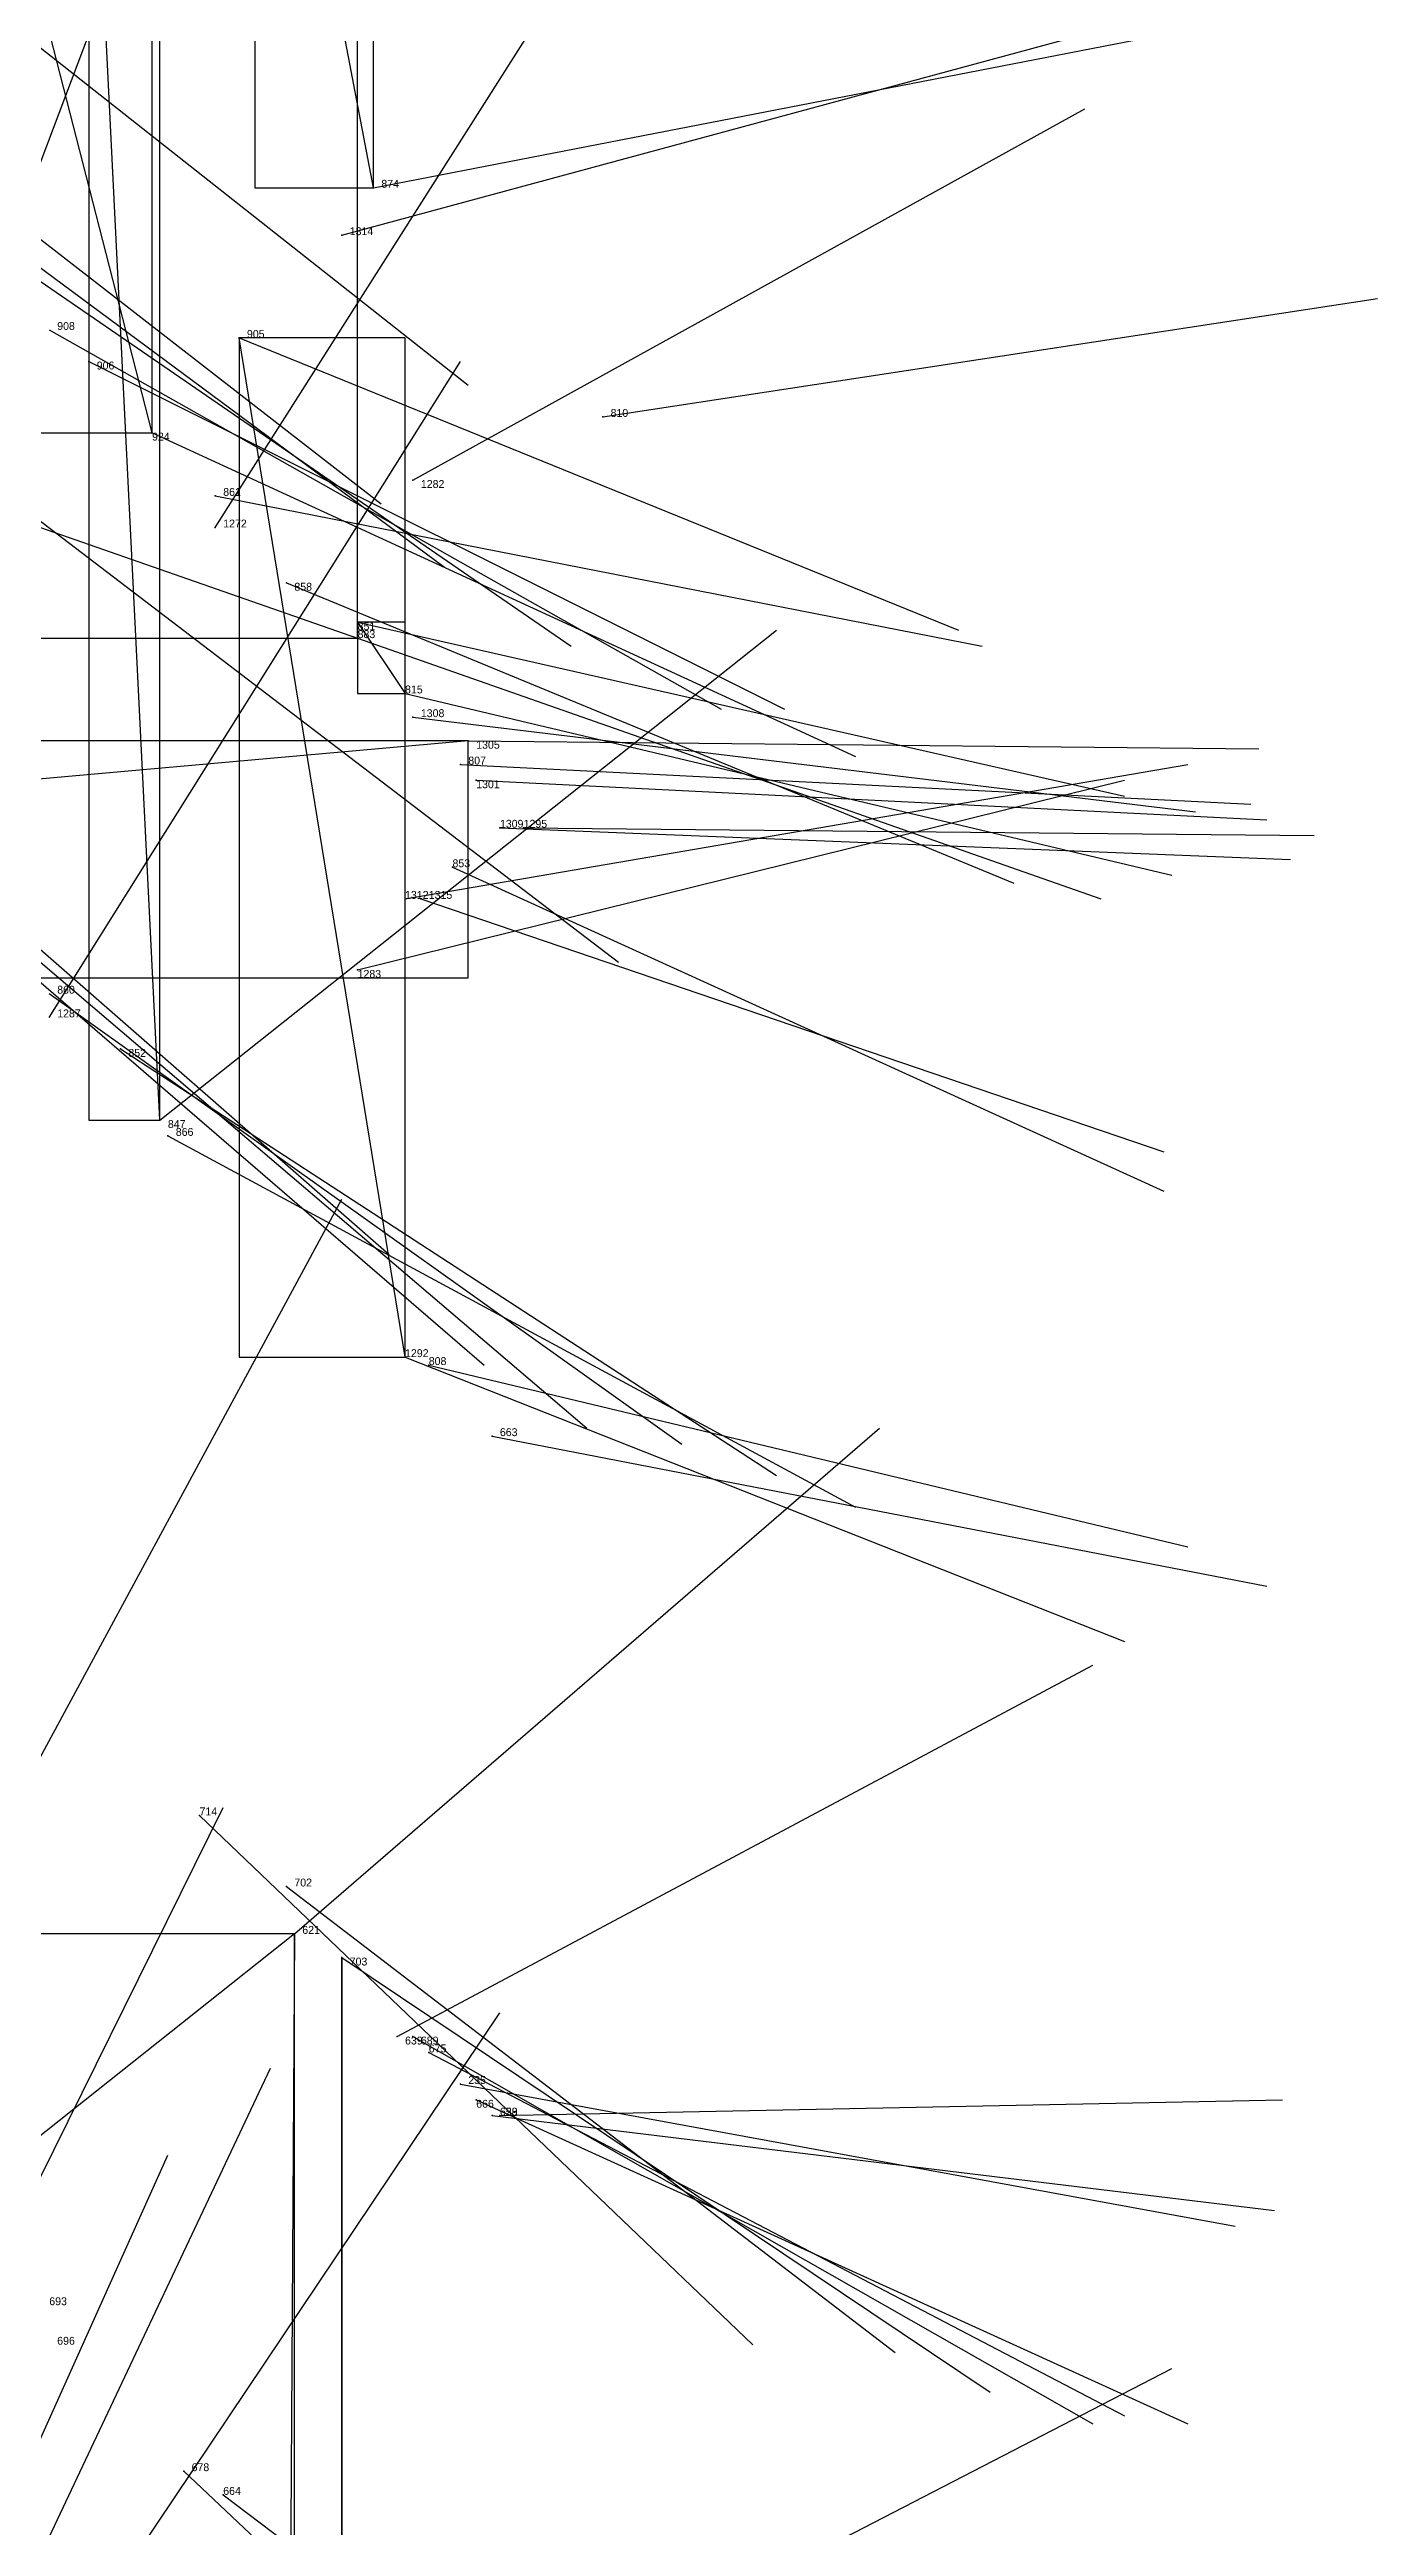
# Model space of a CAD drawing. Extents: x 59.1 to 70.8, y 600.3 to 605.1.
# Drawn here: x 68.406 to 68.574, y 601.381 to 601.6945 of the extents above; entities that cross this region are included whole.
import ezdxf

# ---------------------------------------------------------------- set-up
doc = ezdxf.new("R2010")
doc.units = 0
for name, color, linetype in [('Clients', 3, 'CONTINUOUS'), ('Facilities', 3, 'CONTINUOUS'), ('Facilities_lines', 3, 'CONTINUOUS'), ('Min_max_boxes', 1, 'CONTINUOUS'), ('Normals', 1, 'CONTINUOUS'), ('Source_points', 5, 'CONTINUOUS'), ('Text', 3, 'CONTINUOUS')]:
    doc.layers.add(name, color=color, linetype=linetype)

msp = doc.modelspace()

# ---------------------------------------------------------------- linework, layer by layer
at = {"layer": 'Clients', "color": 5}
for p in [(68.43, 601.658, 446.314), (68.445, 601.62, 446.097), (68.451, 601.613, 445.979), (68.443, 601.453, 445.602)]:
    msp.add_point(p, dxfattribs=at)
at = {"layer": 'Facilities', "color": 3}
for p in [(68.447, 601.677, 446.068), (68.443, 601.671, 445.913), (68.411, 601.655, 446.333), (68.419, 601.646, 446.274), (68.476, 601.648, 445.896), (68.452, 601.64, 445.595), (68.427, 601.638, 446.214), (68.427, 601.634, 445.443), (68.436, 601.627, 446.155), (68.445, 601.622, 446.04), (68.452, 601.61, 445.921), (68.459, 601.607, 445.862), (68.458, 601.604, 445.804), (68.46, 601.602, 445.747), (68.463, 601.596, 445.827), (68.466, 601.596, 445.746), (68.457, 601.591, 446.063), (68.451, 601.587, 445.594), (68.453, 601.587, 445.985), (68.445, 601.578, 445.518), (68.415, 601.568, 446.095), (68.42, 601.559, 445.373), (68.421, 601.557, 446.039), (68.451, 601.529, 445.745), (68.454, 601.528, 445.628), (68.462, 601.519, 445.452), (68.425, 601.471, 445.777), (68.436, 601.462, 445.721), (68.437, 601.456, 445.073), (68.45, 601.443, 445.135), (68.452, 601.443, 445.544), (68.454, 601.441, 445.486), (68.458, 601.437, 445.31), (68.46, 601.435, 445.428), (68.462, 601.433, 445.252), (68.463, 601.433, 445.193), (68.423, 601.388, 445.549), (68.428, 601.385, 445.49)]:
    msp.add_point(p, dxfattribs=at)
at = {"layer": 'Facilities_lines', "color": 3}
for p, q in [((68.419, 601.646, 446.274), (68.389, 601.763, 446.641)), ((68.447, 601.677, 446.068), (68.432, 601.756, 446.286)), ((68.42, 601.559, 445.373), (68.411, 601.74, 445.995)), ((68.124, 601.732, 446.158), (68.445, 601.62, 446.097)), ((68.451, 601.529, 445.745), (68.43, 601.658, 446.314)), ((68.445, 601.622, 446.04), (68.451, 601.613, 445.979)), ((68.459, 601.607, 445.862), (68.122, 601.577, 445.709)), ((68.437, 601.456, 445.073), (68.159, 601.235, 445.196)), ((68.437, 601.456, 445.073), (68.436, 601.291, 444.587)), ((68.443, 601.369, 445.373), (68.443, 601.453, 445.602))]:
    msp.add_line(p, q, dxfattribs=at)
at = {"layer": 'Min_max_boxes', "color": 1}
for p, q in [((68.419, 601.646, 446.274), (68.419, 601.763, 446.274)), ((68.419, 601.646, 446.641), (68.419, 601.763, 446.641)), ((68.432, 601.756, 446.068), (68.432, 601.677, 446.068)), ((68.432, 601.756, 446.286), (68.432, 601.677, 446.286)), ((68.447, 601.677, 446.068), (68.447, 601.756, 446.068)), ((68.447, 601.677, 446.286), (68.447, 601.756, 446.286)), ((68.411, 601.74, 445.373), (68.411, 601.559, 445.373)), ((68.411, 601.74, 445.995), (68.411, 601.559, 445.995)), ((68.42, 601.559, 445.373), (68.42, 601.74, 445.373)), ((68.42, 601.559, 445.995), (68.42, 601.74, 445.995)), ((68.445, 601.62, 446.097), (68.445, 601.732, 446.097)), ((68.445, 601.62, 446.158), (68.445, 601.732, 446.158)), ((68.432, 601.677, 446.068), (68.447, 601.677, 446.068)), ((68.432, 601.677, 446.286), (68.447, 601.677, 446.286)), ((68.432, 601.677, 446.068), (68.432, 601.677, 446.286)), ((68.447, 601.677, 446.068), (68.447, 601.677, 446.286)), ((68.451, 601.658, 445.745), (68.43, 601.658, 445.745)), ((68.43, 601.658, 445.745), (68.43, 601.529, 445.745)), ((68.451, 601.658, 446.314), (68.43, 601.658, 446.314)), ((68.43, 601.658, 446.314), (68.43, 601.529, 446.314)), ((68.43, 601.658, 445.745), (68.43, 601.658, 446.314)), ((68.451, 601.529, 445.745), (68.451, 601.658, 445.745)), ((68.451, 601.529, 446.314), (68.451, 601.658, 446.314)), ((68.451, 601.658, 445.745), (68.451, 601.658, 446.314)), ((68.389, 601.646, 446.274), (68.419, 601.646, 446.274)), ((68.389, 601.646, 446.641), (68.419, 601.646, 446.641)), ((68.419, 601.646, 446.274), (68.419, 601.646, 446.641)), ((68.451, 601.622, 445.979), (68.445, 601.622, 445.979)), ((68.445, 601.622, 445.979), (68.445, 601.613, 445.979)), ((68.451, 601.622, 446.04), (68.445, 601.622, 446.04)), ((68.445, 601.622, 446.04), (68.445, 601.613, 446.04)), ((68.445, 601.622, 445.979), (68.445, 601.622, 446.04)), ((68.451, 601.613, 445.979), (68.451, 601.622, 445.979)), ((68.451, 601.613, 446.04), (68.451, 601.622, 446.04)), ((68.451, 601.622, 445.979), (68.451, 601.622, 446.04)), ((68.124, 601.62, 446.097), (68.445, 601.62, 446.097)), ((68.124, 601.62, 446.158), (68.445, 601.62, 446.158)), ((68.445, 601.62, 446.097), (68.445, 601.62, 446.158)), ((68.445, 601.613, 445.979), (68.451, 601.613, 445.979)), ((68.445, 601.613, 446.04), (68.451, 601.613, 446.04)), ((68.445, 601.613, 445.979), (68.445, 601.613, 446.04)), ((68.451, 601.613, 445.979), (68.451, 601.613, 446.04)), ((68.459, 601.607, 445.709), (68.122, 601.607, 445.709)), ((68.459, 601.607, 445.862), (68.122, 601.607, 445.862)), ((68.459, 601.577, 445.709), (68.459, 601.607, 445.709)), ((68.459, 601.577, 445.862), (68.459, 601.607, 445.862)), ((68.459, 601.607, 445.709), (68.459, 601.607, 445.862)), ((68.122, 601.577, 445.709), (68.459, 601.577, 445.709)), ((68.122, 601.577, 445.862), (68.459, 601.577, 445.862)), ((68.459, 601.577, 445.709), (68.459, 601.577, 445.862)), ((68.411, 601.559, 445.373), (68.42, 601.559, 445.373)), ((68.411, 601.559, 445.995), (68.42, 601.559, 445.995)), ((68.411, 601.559, 445.373), (68.411, 601.559, 445.995)), ((68.42, 601.559, 445.373), (68.42, 601.559, 445.995)), ((68.43, 601.529, 445.745), (68.451, 601.529, 445.745)), ((68.43, 601.529, 446.314), (68.451, 601.529, 446.314)), ((68.43, 601.529, 445.745), (68.43, 601.529, 446.314)), ((68.451, 601.529, 445.745), (68.451, 601.529, 446.314)), ((68.437, 601.456, 444.587), (68.159, 601.456, 444.587)), ((68.437, 601.456, 445.196), (68.159, 601.456, 445.196)), ((68.437, 601.235, 444.587), (68.437, 601.456, 444.587)), ((68.437, 601.235, 445.196), (68.437, 601.456, 445.196)), ((68.437, 601.456, 444.587), (68.437, 601.456, 445.196)), ((68.443, 601.369, 445.373), (68.443, 601.453, 445.373)), ((68.443, 601.453, 445.373), (68.443, 601.453, 445.373)), ((68.443, 601.453, 445.373), (68.443, 601.369, 445.373)), ((68.443, 601.369, 445.602), (68.443, 601.453, 445.602)), ((68.443, 601.453, 445.602), (68.443, 601.453, 445.602)), ((68.443, 601.453, 445.602), (68.443, 601.369, 445.602)), ((68.443, 601.453, 445.373), (68.443, 601.453, 445.602)), ((68.443, 601.453, 445.373), (68.443, 601.453, 445.602))]:
    msp.add_line(p, q, dxfattribs=at)
at = {"layer": 'Normals', "color": 1}
for p, q in [((68.427, 601.634, 445.443), (68.479, 601.716, 445.417)), ((68.383, 601.712, 446.627), (68.459, 601.652, 446.651)), ((68.381, 601.617, 445.296), (68.415, 601.707, 445.269)), ((68.372, 601.696, 446.565), (68.448, 601.637, 446.592)), ((68.443, 601.671, 445.913), (68.539, 601.697, 445.904)), ((68.447, 601.677, 446.068), (68.545, 601.696, 446.069)), ((68.452, 601.64, 445.595), (68.537, 601.687, 445.572)), ((68.379, 601.686, 446.508), (68.456, 601.629, 446.536)), ((68.392, 601.674, 446.448), (68.472, 601.619, 446.473)), ((68.476, 601.648, 445.896), (68.574, 601.663, 445.887)), ((68.406, 601.659, 446.391), (68.491, 601.611, 446.414)), ((68.406, 601.572, 445.329), (68.458, 601.655, 445.309)), ((68.411, 601.655, 446.333), (68.499, 601.611, 446.351)), ((68.43, 601.658, 446.314), (68.521, 601.621, 446.334)), ((68.419, 601.646, 446.274), (68.508, 601.605, 446.294)), ((68.402, 601.637, 446.406), (68.478, 601.579, 446.435)), ((68.427, 601.638, 446.214), (68.524, 601.619, 446.228)), ((68.436, 601.627, 446.155), (68.528, 601.589, 446.167)), ((68.42, 601.559, 445.373), (68.498, 601.621, 445.364)), ((68.445, 601.622, 446.04), (68.542, 601.6, 446.049)), ((68.445, 601.62, 446.097), (68.539, 601.587, 446.106)), ((68.451, 601.613, 445.979), (68.548, 601.59, 445.989)), ((68.452, 601.61, 445.921), (68.551, 601.598, 445.925)), ((68.377, 601.605, 446.328), (68.449, 601.542, 446.358)), ((68.459, 601.607, 445.862), (68.559, 601.606, 445.861)), ((68.445, 601.578, 445.518), (68.542, 601.602, 445.512)), ((68.451, 601.587, 445.594), (68.55, 601.604, 445.591)), ((68.458, 601.604, 445.804), (68.558, 601.599, 445.806)), ((68.46, 601.602, 445.747), (68.56, 601.597, 445.751)), ((68.463, 601.596, 445.827), (68.563, 601.592, 445.826)), ((68.466, 601.596, 445.746), (68.566, 601.595, 445.748)), ((68.388, 601.591, 446.27), (68.461, 601.528, 446.295)), ((68.457, 601.591, 446.063), (68.547, 601.55, 446.075)), ((68.453, 601.587, 445.985), (68.547, 601.555, 445.999)), ((68.399, 601.584, 446.212), (68.474, 601.52, 446.229)), ((68.406, 601.575, 446.153), (68.486, 601.518, 446.17)), ((68.415, 601.568, 446.095), (68.498, 601.514, 446.108)), ((68.421, 601.557, 446.039), (68.508, 601.51, 446.054)), ((68.396, 601.462, 444.914), (68.443, 601.549, 444.9)), ((68.451, 601.529, 445.745), (68.542, 601.493, 445.764)), ((68.454, 601.528, 445.628), (68.55, 601.505, 445.647)), ((68.437, 601.456, 445.073), (68.511, 601.52, 445.051)), ((68.462, 601.519, 445.452), (68.56, 601.5, 445.455)), ((68.45, 601.443, 445.135), (68.538, 601.49, 445.127)), ((68.384, 601.383, 444.756), (68.428, 601.472, 444.744)), ((68.425, 601.471, 445.777), (68.495, 601.404, 445.801)), ((68.436, 601.462, 445.721), (68.513, 601.403, 445.744)), ((68.443, 601.453, 445.602), (68.525, 601.398, 445.619)), ((68.408, 601.364, 444.748), (68.463, 601.446, 444.734)), ((68.452, 601.443, 445.544), (68.538, 601.394, 445.558)), ((68.392, 601.35, 444.677), (68.434, 601.439, 444.658)), ((68.454, 601.441, 445.486), (68.542, 601.395, 445.499)), ((68.458, 601.437, 445.31), (68.556, 601.419, 445.315)), ((68.46, 601.435, 445.428), (68.55, 601.394, 445.445)), ((68.462, 601.433, 445.252), (68.561, 601.421, 445.264)), ((68.463, 601.433, 445.193), (68.562, 601.435, 445.203)), ((68.381, 601.339, 444.603), (68.421, 601.428, 444.582)), ((68.459, 601.355, 444.846), (68.548, 601.401, 444.842)), ((68.423, 601.388, 445.549), (68.494, 601.321, 445.57)), ((68.428, 601.385, 445.49), (68.506, 601.326, 445.51))]:
    msp.add_line(p, q, dxfattribs=at)
at = {"layer": 'Source_points', "color": 5}
for p in [(68.447, 601.677, 446.068), (68.443, 601.671, 445.913), (68.411, 601.655, 446.333), (68.43, 601.658, 446.314), (68.419, 601.646, 446.274), (68.476, 601.648, 445.896), (68.452, 601.64, 445.595), (68.427, 601.638, 446.214), (68.427, 601.634, 445.443), (68.436, 601.627, 446.155), (68.445, 601.622, 446.04), (68.445, 601.62, 446.097), (68.451, 601.613, 445.979), (68.452, 601.61, 445.921), (68.459, 601.607, 445.862), (68.458, 601.604, 445.804), (68.46, 601.602, 445.747), (68.463, 601.596, 445.827), (68.466, 601.596, 445.746), (68.457, 601.591, 446.063), (68.451, 601.587, 445.594), (68.453, 601.587, 445.985), (68.445, 601.578, 445.518), (68.415, 601.568, 446.095), (68.42, 601.559, 445.373), (68.421, 601.557, 446.039), (68.451, 601.529, 445.745), (68.454, 601.528, 445.628), (68.462, 601.519, 445.452), (68.425, 601.471, 445.777), (68.436, 601.462, 445.721), (68.437, 601.456, 445.073), (68.443, 601.453, 445.602), (68.45, 601.443, 445.135), (68.452, 601.443, 445.544), (68.454, 601.441, 445.486), (68.458, 601.437, 445.31), (68.46, 601.435, 445.428), (68.462, 601.433, 445.252), (68.463, 601.433, 445.193), (68.423, 601.388, 445.549), (68.428, 601.385, 445.49)]:
    msp.add_point(p, dxfattribs=at)

# ---------------------------------------------------------------- texts
at = {"layer": 'Text', "color": 3}
for s, p in [('874', (68.448, 601.677, 446.068)), ('1314', (68.444, 601.671, 445.913)), ('908', (68.407, 601.659, 446.391)), ('905', (68.431, 601.658, 446.314)), ('906', (68.412, 601.654, 446.333)), ('810', (68.477, 601.648, 445.896)), ('924', (68.419, 601.645, 446.274)), ('1282', (68.453, 601.639, 445.595)), ('861', (68.428, 601.638, 446.214)), ('1272', (68.428, 601.634, 445.443)), ('858', (68.437, 601.626, 446.155)), ('851', (68.445, 601.621, 446.04)), ('883', (68.445, 601.62, 446.097)), ('815', (68.451, 601.613, 445.979)), ('1308', (68.453, 601.61, 445.921)), ('807', (68.459, 601.604, 445.804)), ('1305', (68.46, 601.606, 445.862)), ('1301', (68.46, 601.601, 445.747)), ('1309', (68.463, 601.596, 445.827)), ('1295', (68.466, 601.596, 445.746)), ('853', (68.457, 601.591, 446.063)), ('1312', (68.451, 601.587, 445.594)), ('1315', (68.454, 601.587, 445.985)), ('1283', (68.445, 601.577, 445.518)), ('860', (68.407, 601.575, 446.153)), ('1287', (68.407, 601.572, 445.329)), ('852', (68.416, 601.567, 446.095)), ('847', (68.421, 601.558, 445.373)), ('866', (68.422, 601.557, 446.039)), ('1292', (68.451, 601.529, 445.745)), ('808', (68.454, 601.528, 445.628)), ('663', (68.463, 601.519, 445.452)), ('714', (68.425, 601.471, 445.777)), ('702', (68.437, 601.462, 445.721)), ('621', (68.438, 601.456, 445.073)), ('703', (68.444, 601.452, 445.602)), ('639', (68.451, 601.442, 445.135)), ('689', (68.453, 601.442, 445.544)), ('675', (68.454, 601.441, 445.486)), ('235', (68.459, 601.437, 445.31)), ('666', (68.46, 601.434, 445.428)), ('629', (68.463, 601.433, 445.193)), ('658', (68.463, 601.433, 445.252)), ('693', (68.406, 601.409, 445.723)), ('696', (68.407, 601.404, 445.665)), ('678', (68.424, 601.388, 445.549)), ('664', (68.428, 601.385, 445.49))]:
    msp.add_text(s, height=0.001, dxfattribs=at).set_placement(p)

doc.saveas('drawing.dxf')
